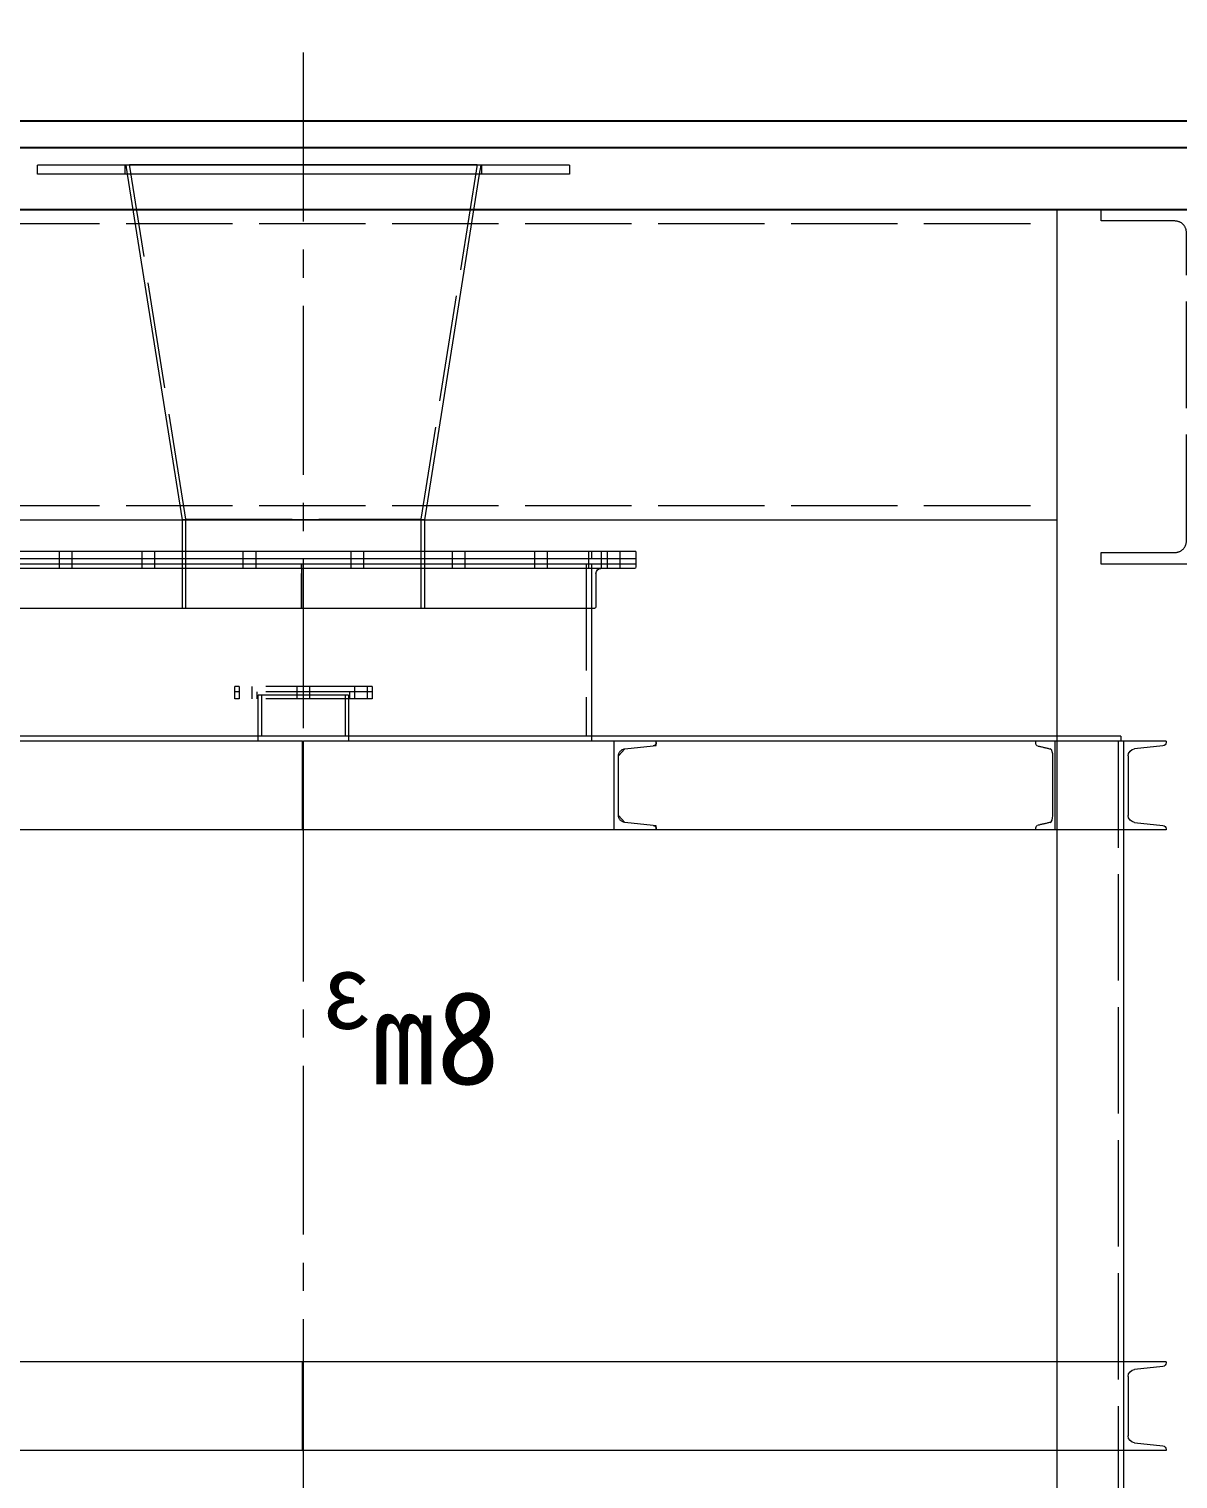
# Model space of a CAD drawing. Header units: millimetres. Extents: x 163705 to 1616509, y 81827 to 302547.
# Drawn here: x 1475876 to 1477172, y 157627 to 159263 of the extents above; entities that cross this region are included whole.
import ezdxf

# ---------------------------------------------------------------- set-up
doc = ezdxf.new("R2010")
doc.units = ezdxf.units.MM
doc.header["$LTSCALE"] = 10
doc.linetypes.add('ACAD_ISO02W100', pattern=[15, 12, -3])
doc.linetypes.add('CENTER2', pattern=[28.575, 19.05, -3.175, 3.175, -3.175])
for name, color, linetype, lineweight in [('1-中心线', 1, 'CENTER2', 0), ('1-文本', 4, 'Continuous', 0), ('1-虚线', 8, 'ACAD_ISO02W100', 0), ('1-设备轮廓', 2, 'Continuous', 18), ('1-钢构', 6, 'Continuous', 0)]:
    doc.layers.add(name, color=color, linetype=linetype, lineweight=lineweight)
doc.styles.add('SLDTEXTSTYLE3', font='SimSun.ttf')
doc.styles.get("Standard").update_dxf_attribs({"font": 'arial.ttf'})

# ---------------------------------------------------------------- blocks, each defined once
blk = doc.blocks.new('*U269')
for q in [(0, 0), (300, 16000)]:
    blk.add_line((0, 16000), q)
blk = doc.blocks.new('G$C0805F1AD')
for p, q in [((0, 390), (0, 403)), ((0, 403), (100, 403)), ((200, 403), (100, 403)), ((200, 390), (200, 403)), ((83, 390), (0, 390)), ((96, 29), (96, 377)), ((104, 29), (104, 377)), ((117, 390), (200, 390)), ((0, 3), (0, 16)), ((0, 16), (83, 16)), ((100, 3), (0, 3)), ((100, 3), (200, 3)), ((200, 16), (117, 16)), ((200, 3), (200, 16))]:
    blk.add_line(p, q)
for centre, start, end in [((83, 377), 0, 90), ((117, 377), 90, 180), ((83, 29), 270, 0), ((117, 29), 180, 270)]:
    blk.add_arc(centre, 13, start, end)
at = {"layer": '1-中心线'}
blk.add_line((100, 0), (100, 406), dxfattribs=at)
blk.add_text('HC_SUPERPART', height=0.001).set_placement((100, 3))
blk = doc.blocks.new('*U275')
for p, q in [((0, 350), (5700, 350)), ((5700, 350), (5700, 0)), ((0, 0), (5700, 0))]:
    blk.add_line(p, q)
at = {"layer": '1-虚线'}
for p, q in [((0, 334), (5700, 334)), ((0, 16), (5700, 16))]:
    blk.add_line(p, q, dxfattribs=at)
blk = doc.blocks.new('*U286')
for p, q in [((0, 100, -1), (43584.1, 100, -19.8)), ((0, 70, -1), (43584.1, 70, -19.8)), ((0, 0, -0.9), (43584.1, 0, -21.3))]:
    blk.add_line(p, q)
blk = doc.blocks.new('A$Cc2962b21')
at = {"lineweight": 18}
for p, q in [((1096.8, 3480), (1098.8, 3480)), ((171.8, 3330), (171.8, 3230)), ((1097.8, 3230), (1096.8, 3230)), ((171.8, 2630), (171.8, 2530)), ((1097.9, 2630), (1096.8, 2630)), ((1097.9, 2530), (1096.8, 2530))]:
    blk.add_line(p, q, dxfattribs=at)
at = {"layer": '1-中心线'}
blk.add_line((1096.8, 201.7), (1096.8, 4133.6), dxfattribs=at)
at = {"layer": '1-虚线', "lineweight": 18}
for p, q in [((895.8, 3980), (895.8, 3970)), ((896.8, 3980), (898.4, 3970)), ((900.8, 3980.6), (964.3, 3580.6)), ((1229.4, 3580.6), (1292.9, 3980.6)), ((1295.2, 3970), (1296.8, 3980)), ((1297.8, 3970), (1297.8, 3980)), ((964.3, 3580.6), (960.3, 3580)), ((1229.4, 3580.6), (964.3, 3580.6)), ((964.3, 3580), (964.3, 3480)), ((1229.3, 3480), (1229.3, 3580)), ((1233.3, 3580), (1229.4, 3580.6)), ((739.8, 3544), (739.8, 3536)), ((739.8, 3536), (739.8, 3530)), ((753.8, 3536), (753.8, 3544)), ((753.8, 3530), (753.8, 3536)), ((760.9, 3544), (760.9, 3536)), ((760.9, 3536), (760.9, 3530)), ((771.8, 3544), (771.8, 3536)), ((774.9, 3536), (774.9, 3544)), ((774.9, 3530), (774.9, 3536)), ((821.7, 3544), (821.7, 3536)), ((821.7, 3536), (821.7, 3530)), ((835.7, 3536), (835.7, 3544)), ((835.7, 3530), (835.7, 3536)), ((914.8, 3544), (914.8, 3536)), ((914.8, 3536), (914.8, 3530)), ((928.8, 3536), (928.8, 3544)), ((928.8, 3530), (928.8, 3536)), ((960.3, 3544), (960.3, 3480)), ((1029, 3544), (1029, 3536)), ((1029, 3536), (1029, 3530)), ((1043, 3536), (1043, 3544)), ((1043, 3530), (1043, 3536)), ((1150.6, 3544), (1150.6, 3536)), ((1150.6, 3536), (1150.6, 3530)), ((1164.6, 3536), (1164.6, 3544)), ((1164.6, 3530), (1164.6, 3536)), ((1233.3, 3480), (1233.3, 3544)), ((1264.8, 3544), (1264.8, 3536)), ((1264.8, 3536), (1264.8, 3530)), ((1278.8, 3536), (1278.8, 3544)), ((1278.8, 3530), (1278.8, 3536)), ((1357.9, 3544), (1357.9, 3536)), ((1357.9, 3536), (1357.9, 3530)), ((1371.9, 3536), (1371.9, 3544)), ((1371.9, 3530), (1371.9, 3536)), ((739.8, 3530), (739.8, 3525)), ((753.8, 3525), (753.8, 3530)), ((760.9, 3530), (760.9, 3525)), ((771.8, 3530), (771.8, 3480)), ((771.8, 3530), (771.8, 3480)), ((774.9, 3525), (774.9, 3530)), ((777.8, 3530), (777.8, 3336)), ((821.7, 3530), (821.7, 3525)), ((835.7, 3525), (835.7, 3530)), ((914.8, 3530), (914.8, 3525)), ((928.8, 3525), (928.8, 3530)), ((1029, 3530), (1029, 3525)), ((1043, 3525), (1043, 3530)), ((1096.8, 3526.7), (1096.8, 3530)), ((1096.8, 3525), (1096.8, 3526.7)), ((1096.8, 3519.5), (1096.8, 3525)), ((1098.9, 3525), (1096.8, 3525)), ((1098.9, 3525), (1099.1, 3525)), ((1099.1, 3526.7), (1099.1, 3530)), ((1150.6, 3530), (1150.6, 3525)), ((1164.6, 3525), (1164.6, 3530)), ((1264.8, 3530), (1264.8, 3525)), ((1278.8, 3525), (1278.8, 3530)), ((1357.9, 3530), (1357.9, 3525)), ((1371.9, 3525), (1371.9, 3530)), ((1019.3, 3392), (1174.3, 3392)), ((1019.3, 3392), (1019.3, 3386)), ((1024.8, 3392), (1024.8, 3386)), ((1038.8, 3386), (1038.8, 3392)), ((1089.8, 3392), (1089.8, 3386)), ((1103.8, 3386), (1103.8, 3392)), ((1154.8, 3392), (1154.8, 3386)), ((1168.8, 3386), (1168.8, 3392)), ((1174.3, 3386), (1174.3, 3392)), ((1019.3, 3386), (1174.3, 3386)), ((1019.3, 3386), (1174.3, 3386)), ((1019.3, 3386), (1019.3, 3378)), ((1019.3, 3378), (1174.3, 3378)), ((1024.8, 3386), (1024.8, 3378)), ((1038.8, 3378), (1038.8, 3386)), ((1044.8, 3386), (1044.8, 3378)), ((1045.8, 3382), (1147.8, 3382)), ((1045.8, 3382), (1045.8, 3336)), ((1049.8, 3382), (1049.8, 3336)), ((1089.8, 3386), (1089.8, 3378)), ((1103.8, 3378), (1103.8, 3386)), ((1143.8, 3336), (1143.8, 3382)), ((1147.8, 3336), (1147.8, 3382)), ((1148.8, 3378), (1148.8, 3386)), ((1154.8, 3386), (1154.8, 3378)), ((1168.8, 3378), (1168.8, 3386)), ((1174.3, 3378), (1174.3, 3386)), ((171.8, 3330), (171.8, 3230)), ((177.8, 3330), (177.8, 1831.5)), ((249.2, 3330), (249.2, 3230)), ((270.7, 3328.8), (270.7, 3330)), ((698.8, 3328.8), (698.8, 3330)), ((698.8, 3325.2), (698.8, 3328.8)), ((702.4, 3324.8), (698.8, 3325.2)), ((734.3, 3321.5), (702.4, 3324.8)), ((734.3, 3321.5), (741.5, 3313.5)), ((746.8, 3330), (746.8, 3230)), ((771.8, 3336), (771.8, 3330)), ((1045.8, 3336), (1045.8, 3330)), ((1097.8, 3330), (1096.8, 3330)), ((1096.8, 3328.8), (1096.8, 3330)), ((1096.8, 3324.8), (1096.8, 3328.8)), ((1096.8, 3321.5), (1096.8, 3324.8)), ((1096.8, 3313.5), (1096.8, 3321.5)), ((1097.9, 3330), (1097.8, 3330)), ((1097.8, 3321.5), (1097.9, 3324.8)), ((1097.9, 3328.8), (1097.9, 3330)), ((1147.8, 3330), (1147.8, 3336)), ((251.4, 3246.5), (251.4, 3313.5)), ((741.5, 3246.5), (741.5, 3313.5)), ((741.5, 3246.5), (734.3, 3238.5)), ((270.7, 3230), (270.7, 3231.2)), ((698.8, 3234.8), (702.4, 3235.2)), ((698.8, 3231.2), (698.8, 3234.8)), ((698.8, 3230), (698.8, 3231.2)), ((702.4, 3235.2), (734.3, 3238.5)), ((171.8, 2630), (171.8, 2530))]:
    blk.add_line(p, q, dxfattribs=at)
at = {"layer": '1-虚线', "lineweight": 18, "flags": 128}
for points in [[(251.4, 3313.5), (251.6, 3316), (252.1, 3318.2), (252.8, 3320), (253.8, 3321.1), (254.5, 3321.5)], [(269, 3324.8), (269.6, 3325.2), (270.2, 3326.1), (270.6, 3327.4), (270.7, 3328.8)], [(1097.8, 3313.5), (1097.8, 3315), (1097.8, 3316.4), (1097.8, 3317.7), (1097.8, 3318.9), (1097.8, 3319.8), (1097.8, 3320.6), (1097.8, 3321.2), (1097.8, 3321.5)], [(1097.9, 3324.8), (1097.9, 3325), (1097.9, 3325.2), (1097.9, 3325.6), (1097.9, 3326.1), (1097.9, 3326.7), (1097.9, 3327.4), (1097.9, 3328.1), (1097.9, 3328.8)], [(254.5, 3238.5), (253.3, 3239.3), (252.3, 3241.1), (251.7, 3243.5), (251.4, 3246.1), (251.4, 3246.5)], [(270.7, 3231.2), (270.6, 3232.4), (270.3, 3233.5), (269.9, 3234.4), (269.4, 3235), (269, 3235.2)]]:
    blk.add_lwpolyline(points, dxfattribs=at)
at = {"layer": '1-虚线', "lineweight": 18}
for centre, radius, start, end in [((1322.3, 3520.9), 223.5, 178.9423, 180.3525), ((1031.4, 3526.3), 67.7, 358.9423, 0.3525), ((702.8, 3328.8), 4, 180, 264), ((733.5, 3313.5), 8, 0, 84), ((733.5, 3246.5), 8, 276, 0), ((702.8, 3231.2), 4, 96, 180)]:
    blk.add_arc(centre, radius, start, end, dxfattribs=at)
for centre, start_param, end_param in [((1096.8, 3283.4), 2.696969, 2.735229), ((1096.8, 3276.6), 3.547956, 3.586216)]:
    blk.add_ellipse(centre, major_axis=(917, 0), ratio=0.105104, start_param=start_param, end_param=end_param, dxfattribs=at)
at = {"layer": '1-设备轮廓'}
for p, q in [((796.8, 3980), (796.8, 3970)), ((796.8, 3980), (1125.1, 3980)), ((900.8, 3980.6), (896.8, 3980)), ((1292.9, 3980.6), (900.8, 3980.6)), ((1125.1, 3980), (1396.8, 3980)), ((1296.8, 3980), (1292.9, 3980.6)), ((1396.8, 3970), (1396.8, 3980)), ((796.8, 3970), (1125.1, 3970)), ((898.4, 3970), (960.3, 3580)), ((1125.1, 3970), (1396.8, 3970)), ((1233.3, 3580), (1295.2, 3970)), ((960.3, 3580), (960.3, 3544)), ((1233.3, 3580), (960.3, 3580)), ((960.3, 3580), (1109.7, 3580)), ((1109.7, 3580), (1233.3, 3580)), ((1233.3, 3544), (1233.3, 3580)), ((721.8, 3544), (721.8, 3536)), ((721.8, 3544), (1471.8, 3544)), ((721.8, 3536), (721.8, 3530)), ((721.8, 3536), (1471.8, 3536)), ((721.8, 3536), (1471.8, 3536)), ((721.8, 3530), (721.8, 3526.7)), ((721.8, 3530), (1471.8, 3530)), ((721.8, 3530), (1096.8, 3530)), ((723.5, 3525), (1096.8, 3525)), ((766.8, 3519.5), (766.8, 3481.7)), ((1096.8, 3481.7), (1096.8, 3519.5)), ((1098.8, 3530), (1098.8, 3480)), ((1098.8, 3481.7), (1098.8, 3519.5)), ((1099.1, 3530), (1471.8, 3530)), ((1099.1, 3525), (1470.1, 3525)), ((768.5, 3480), (1096.8, 3480)), ((771.8, 3480), (771.8, 3336)), ((1096.8, 3480), (1096.8, 3481.7)), ((1098.8, 3480), (1098.8, 3480)), ((1098.8, 3480), (1425.1, 3480)), ((123.8, 3330), (123.8, 3328.8)), ((123.8, 3330), (1096.8, 3330)), ((127.4, 3324.8), (159.3, 3321.5)), ((174.8, 3336), (174.8, 3330)), ((174.8, 3336), (1977.4, 3336)), ((1097.8, 3330), (1097.8, 3230)), ((1097.9, 3330), (2069.8, 3330)), ((166.5, 3313.5), (166.5, 3246.5)), ((1096.8, 3246.5), (1096.8, 3313.5)), ((1097.8, 3246.5), (1097.8, 3313.5)), ((1096.8, 3238.5), (1096.8, 3246.5)), ((123.8, 3231.2), (123.8, 3230)), ((123.8, 3230), (1096.8, 3230)), ((159.3, 3238.5), (127.4, 3235.2)), ((171.8, 3230), (171.8, 2630)), ((1096.8, 3235.2), (1096.8, 3238.5)), ((1096.8, 3231.2), (1096.8, 3235.2)), ((1096.8, 3230), (1096.8, 3231.2)), ((1097.9, 3235.2), (1097.8, 3238.5)), ((1097.8, 3230), (1097.9, 3230)), ((1097.9, 3230), (1097.9, 3231.2)), ((1097.9, 3230), (2069.8, 3230)), ((123.8, 2630), (123.8, 2628.8)), ((123.8, 2630), (1096.8, 2630)), ((127.4, 2624.8), (159.3, 2621.5)), ((1096.8, 2628.8), (1096.8, 2630)), ((1096.8, 2624.8), (1096.8, 2628.8)), ((1096.8, 2621.5), (1096.8, 2624.8)), ((1096.8, 2613.5), (1096.8, 2621.5)), ((1097.8, 2630), (1097.8, 2530)), ((1097.9, 2630), (1097.8, 2630)), ((1097.8, 2621.5), (1097.9, 2624.8)), ((1097.9, 2628.8), (1097.9, 2630)), ((1097.9, 2630), (2069.8, 2630)), ((166.5, 2613.5), (166.5, 2546.5)), ((1096.8, 2546.5), (1096.8, 2613.5)), ((1097.8, 2546.5), (1097.8, 2613.5)), ((159.3, 2538.5), (127.4, 2535.2)), ((1096.8, 2538.5), (1096.8, 2546.5)), ((1096.8, 2535.2), (1096.8, 2538.5)), ((1097.9, 2535.2), (1097.8, 2538.5)), ((123.8, 2531.2), (123.8, 2530)), ((123.8, 2530), (1096.8, 2530)), ((171.8, 2530), (171.8, 1930)), ((1096.8, 2531.2), (1096.8, 2535.2)), ((1096.8, 2530), (1096.8, 2531.2)), ((1097.8, 2530), (1097.9, 2530)), ((1097.9, 2530), (1097.9, 2531.2)), ((1097.9, 2530), (2069.8, 2530))]:
    blk.add_line(p, q, dxfattribs=at)
at = {"layer": '1-设备轮廓', "flags": 128}
for points in [[(1097.8, 3238.5), (1097.8, 3238.8), (1097.8, 3239.4), (1097.8, 3240.2), (1097.8, 3241.1), (1097.8, 3242.3), (1097.8, 3243.6), (1097.8, 3245), (1097.8, 3246.5)], [(1097.9, 3231.2), (1097.9, 3231.9), (1097.9, 3232.6), (1097.9, 3233.3), (1097.9, 3233.9), (1097.9, 3234.4), (1097.9, 3234.8), (1097.9, 3235), (1097.9, 3235.2)], [(1097.8, 2613.5), (1097.8, 2615), (1097.8, 2616.4), (1097.8, 2617.7), (1097.8, 2618.9), (1097.8, 2619.8), (1097.8, 2620.6), (1097.8, 2621.2), (1097.8, 2621.5)], [(1097.9, 2624.8), (1097.9, 2625), (1097.9, 2625.2), (1097.9, 2625.6), (1097.9, 2626.1), (1097.9, 2626.7), (1097.9, 2627.4), (1097.9, 2628.1), (1097.9, 2628.8)], [(1097.8, 2538.5), (1097.8, 2538.8), (1097.8, 2539.4), (1097.8, 2540.2), (1097.8, 2541.1), (1097.8, 2542.3), (1097.8, 2543.6), (1097.8, 2545), (1097.8, 2546.5)], [(1097.9, 2531.2), (1097.9, 2531.9), (1097.9, 2532.6), (1097.9, 2533.3), (1097.9, 2533.9), (1097.9, 2534.4), (1097.9, 2534.8), (1097.9, 2535), (1097.9, 2535.2)]]:
    blk.add_lwpolyline(points, dxfattribs=at)
at = {"layer": '1-设备轮廓'}
for centre, radius, start, end in [((723.5, 3526.7), 1.67, 180, 270), ((761.3, 3519.5), 5.5, 0, 90), ((768.5, 3481.7), 1.67, 180, 270), ((1031.1, 3481.3), 67.7, 358.9423, 0.3525), ((127.8, 3328.8), 4, 180, 264), ((158.5, 3313.5), 8, 0, 84), ((158.5, 3246.5), 8, 276, 0), ((127.8, 3231.2), 4, 96, 180), ((127.8, 2628.8), 4, 180, 264), ((158.5, 2613.5), 8, 0, 84), ((158.5, 2546.5), 8, 276, 0), ((127.8, 2531.2), 4, 96, 180)]:
    blk.add_arc(centre, radius, start, end, dxfattribs=at)
at = {"layer": '1-文本', "insert": (875.6, 3048.2), "char_height": 105, "attachment_point": 1, "style": 'SLDTEXTSTYLE3'}
blk.add_mtext('8m³', dxfattribs=at)

msp = doc.modelspace()

# ---------------------------------------------------------------- block references
at = {"xscale": -1}
msp.add_blockref('A$Cc2962b21', (1477282.461, 155129.632), dxfattribs=at)
msp.add_blockref('*U286', (1464685.648, 159059.632, 0.676))
at = {"layer": '1-虚线'}
msp.add_blockref('G$C0805F1AD', (1477085.648, 158656.632), dxfattribs=at)
at = {"layer": '1-钢构'}
for name, p in [('*U275', (1471335.648, 158709.632)), ('*U269', (1477035.648, 143059.632))]:
    msp.add_blockref(name, p, dxfattribs=at)

doc.saveas('drawing.dxf')
